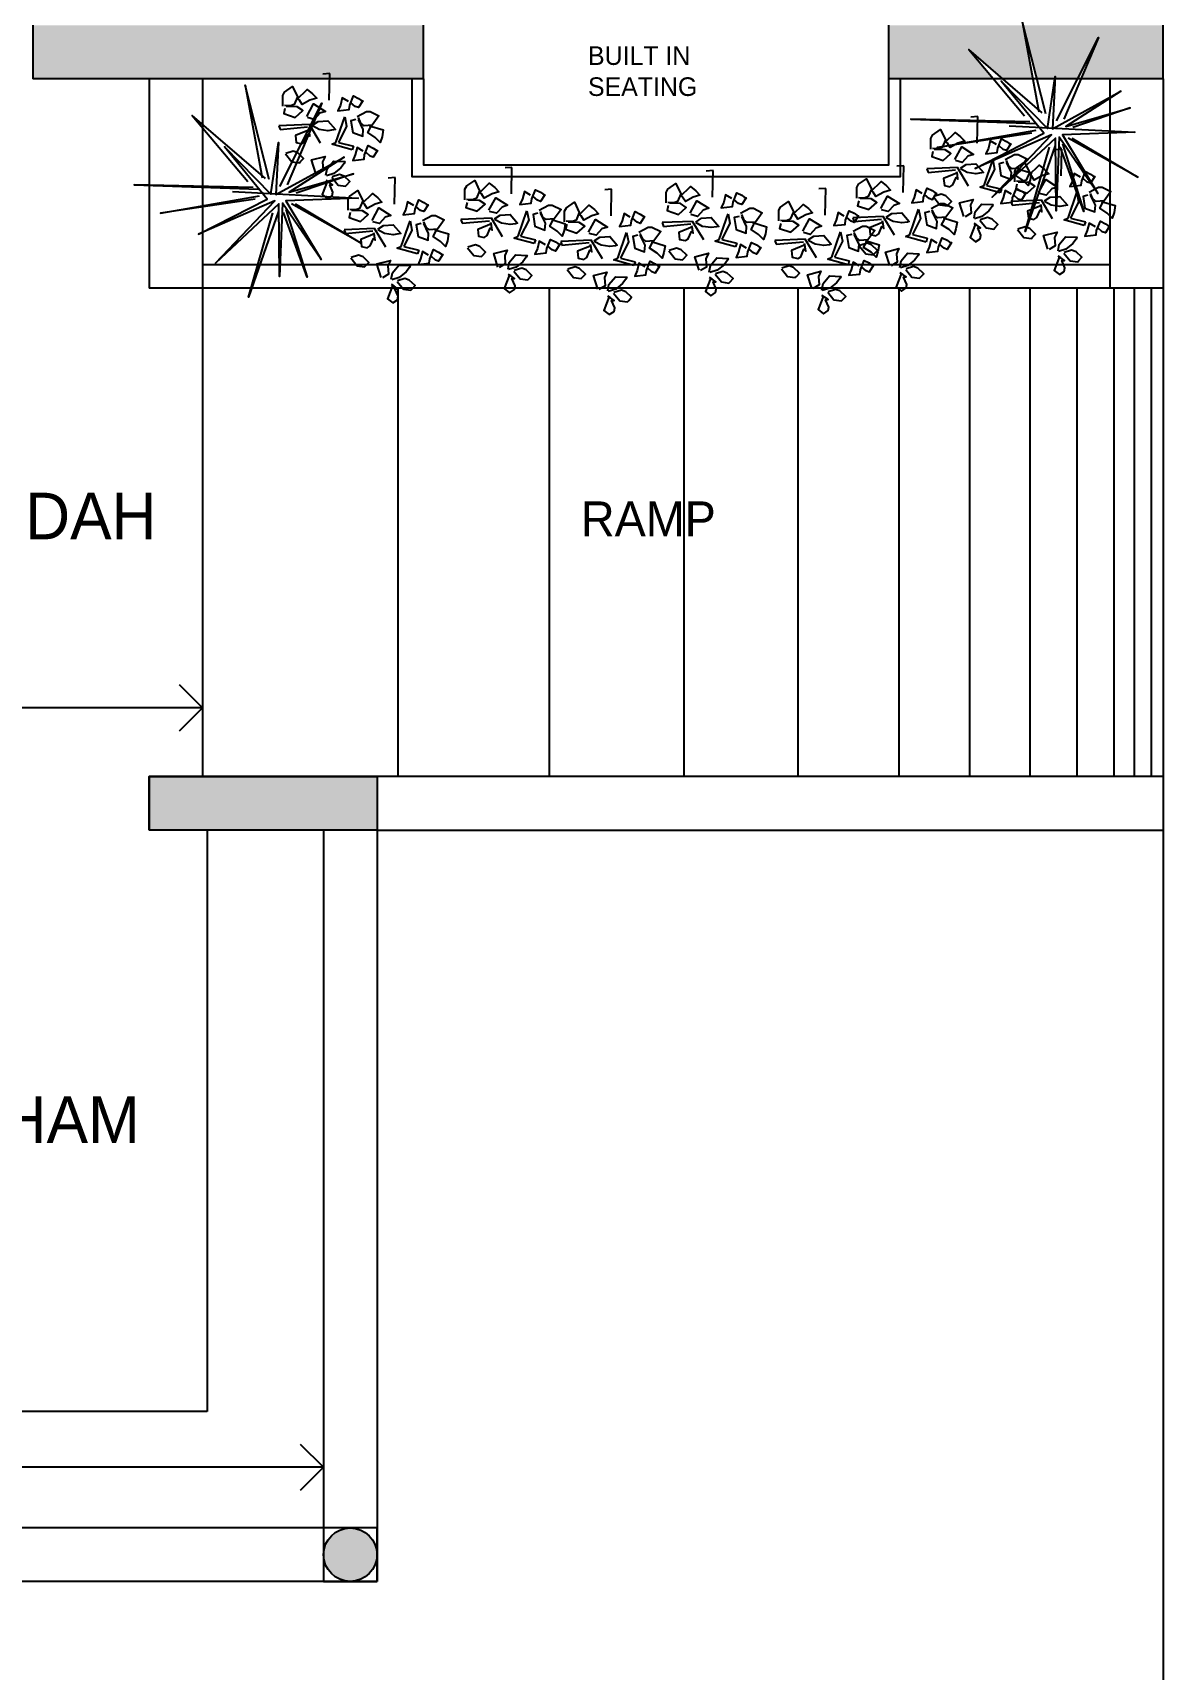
# Model space of a CAD drawing. Header units: inches. Extents: x -706 to 45253, y -3984 to 13819.
# Drawn here: x 43376 to 43862, y -1858 to -1155 of the extents above; entities that cross this region are included whole.
import ezdxf

# ---------------------------------------------------------------- set-up
doc = ezdxf.new("R2010")
doc.units = ezdxf.units.IN
doc.header["$PDMODE"] = 99
doc.header["$PDSIZE"] = 0.2
for name, color, linetype in [('BC-Hatch', 8, 'Continuous'), ('BC-WALLS', 1, 'Continuous'), ('BC-WHITECOLOR', 7, 'Continuous'), ('WALL', 1, 'Continuous')]:
    doc.layers.add(name, color=color, linetype=linetype)
doc.styles.add('BC-1IN100-1', font='FreeSans.ttf', dxfattribs={"height": 20})
doc.styles.add('style2', font='FreeSans.ttf')
doc.dimstyles.new('BC-1IN100-1', dxfattribs={"dimtxt": 20, "dimasz": 20, "dimexe": 0.18, "dimexo": 0.0625, "dimgap": 1, "dimtad": 0, "dimtoh": 1, "dimdec": 1, "dimzin": 12, "dimdsep": 46, "dimtxsty": 'BC-1IN100-1', "dimblk": 'OPEN90', "dimcen": 0.09, "dimse1": 1, "dimse2": 1, "dimclrd": 256, "dimclre": 256, "dimclrt": 7, "dimadec": 0, "dimazin": 0, "dimtfac": 1, "dimtdec": 1, "dimtofl": 0, "dimtmove": 1, "dimatfit": 3, "dimldrblk": 'OPEN90', "dimfxl": 0, "dimtolj": 1, "dimtzin": 0, "dimlwd": -1, "dimarcsym": 0})

# ---------------------------------------------------------------- blocks, each defined once
blk = doc.blocks.new('A$C18291425')
at = {"color": 66}
for p, q in [((43.8, 107.8), (37.9, 107.3)), ((49.1, 48.6), (56.6, 70.5)), ((56.6, 70.5), (58.2, 62.5)), ((58.2, 62.5), (51.3, 48.6)), ((45.4, 47), (49.1, 48.6)), ((63, 42.2), (45.4, 47)), ((51.3, 48.6), (64.1, 45.4)), ((64.1, 45.4), (63, 42.2))]:
    blk.add_line(p, q, dxfattribs=at)
at = {"color": 86}
for p, q in [((43.3, 84.9), (43.8, 107.8)), ((26.2, 64.1), (0, 63)), ((0, 63), (1.1, 59.8)), ((1.1, 59.8), (24.6, 61.9)), ((24.6, 61.9), (24.6, 61.9)), ((35.8, 48.1), (26.2, 64.1))]:
    blk.add_line(p, q, dxfattribs=at)
for points in [[(3.4, 79.9), (3.4, 89), (4.9, 91.8), (11.8, 96.6), (16, 87.7), (13.2, 81.3), (10.1, 80), (4.8, 80.3)], [(15.5, 85.5), (24.3, 94.1), (29, 90.4), (32.5, 86.7), (26.7, 85), (19.9, 81.3), (17.6, 85), (16, 86.5)], [(59.8, 83.8), (54.5, 87), (52.9, 80.6), (50.7, 75.8), (60.4, 76.9), (60.9, 80.6), (64.1, 88.6), (68.4, 86.5), (70.5, 84.9), (72.1, 84.3), (68.4, 78.5), (65.7, 79.5), (62, 82.7)], [(67.3, 71), (75.3, 75.3), (78.5, 75.3), (86, 71.5), (80.1, 63.5), (73.2, 63), (70.5, 65.1), (68.4, 69.9)], [(26.2, 59.3), (14.4, 54.5), (15, 48.6), (19.8, 47.5), (22.4, 49.1), (25.1, 55.5), (26.7, 53.9), (26.2, 57.7), (25.6, 60.3)], [(78, 63), (89.7, 59.3), (88.7, 53.4), (87.1, 48.6), (82.8, 52.9), (76.4, 57.1), (78.5, 60.9), (79.1, 63)], [(72.6, 41.1), (67.3, 44.3), (65.7, 37.9), (63.6, 33.1), (73.2, 34.2), (73.7, 37.9), (76.9, 45.9), (81.2, 43.8), (83.3, 42.2), (84.9, 41.7), (81.2, 35.8), (78.5, 36.9), (74.8, 40.1)], [(41.8, 15.5), (37.2, 3.7), (41.8, 0), (45.9, 2.8), (46.5, 5.8), (43.7, 12.1), (46, 12.2), (42.9, 14.4), (40.6, 15.8)]]:
    blk.add_lwpolyline(points, dxfattribs=at)
at = {"color": 66}
for points in [[(5.2, 77.7), (4.2, 73.4), (13.9, 70.1), (20.7, 76.1), (15.8, 79.3), (6.3, 79.6)], [(24, 71), (29.9, 81.7), (40.1, 75.3), (35.3, 73.7), (30.4, 68.3), (24.6, 69.9)], [(28.8, 63.5), (33.7, 66.7), (42.2, 67.3), (48.6, 59.8), (47, 59.3), (42.2, 58.7), (34.7, 59.8), (28.8, 63)], [(66.2, 68.3), (62, 67.3), (63.6, 57.1), (72.1, 53.9), (72.6, 59.8), (68.4, 68.3)], [(5.7, 38.7), (11.1, 32), (17.6, 31.1), (18.7, 32.2), (21.2, 34.9), (16.2, 39.7), (12.4, 41.1), (6, 39.1)], [(31.8, 22), (28.1, 33.6), (39.7, 36.6), (37.6, 32), (38.1, 24.8), (32.9, 21.7)], [(40.5, 20.4), (41.5, 26), (47, 32.6), (56.8, 32.1), (56.1, 30.6), (53.2, 26.7), (47.3, 22), (40.9, 20)], [(45.5, 18.6), (50.9, 12), (57.4, 11), (58.5, 12.2), (61, 14.9), (56, 19.6), (52.2, 21), (45.8, 19)]]:
    blk.add_lwpolyline(points, dxfattribs=at)
blk = doc.blocks.new('TREE 2 MNS')
at = {"color": 66}
for points in [[(-15859.8, 11976.8), (-15827.5, 12103.3), (-15850.3, 11979.2)], [(-15874.2, 11967.2), (-15930.3, 12079.4), (-15883.7, 11969.6)], [(-15854.6, 11978), (-15756.1, 12062.9), (-15830.9, 11974.1)], [(-15838.3, 11966), (-15678.2, 11969.6), (-15845.5, 11963.7)], [(-15894.8, 11944), (-15983.1, 11891.4), (-15889.9, 11944)], [(-15841.1, 11950.5), (-15713.9, 11931.4), (-15846.6, 11954.9)]]:
    blk.add_lwpolyline(points, dxfattribs=at)
at = {"color": 86}
for points in [[(-15810.5, 11960.7), (-15979.4, 11951.9), (-15882.2, 11948.3), (-15929.4, 11869.5), (-15877.8, 11945.1), (-15873.5, 11846.5), (-15872.9, 11944), (-15787.4, 11864.6), (-15867.4, 11948.3), (-15764.9, 11903.4), (-15857, 11950.5), (-15799.5, 12020.6), (-15862, 11957.1), (-15872.4, 12026.6), (-15868.5, 11956.6), (-15960.6, 12006.9), (-15886.6, 11959.8), (-15973.2, 11984.5), (-15895.9, 11958.2)], [(-15882.2, 11936.3), (-15910.7, 11845.4), (-15878.9, 11932.5)], [(-15872.4, 11934.1), (-15831.8, 11818.6), (-15864.7, 11931.9)]]:
    blk.add_lwpolyline(points, dxfattribs=at)
blk = doc.blocks.new('_Open90')
at = {"color": 0, "linetype": 'ByBlock', "lineweight": -2}
for p, q in [((-0.5, 0.5), (0, 0)), ((0, 0), (-1, 0)), ((0, 0), (-0.5, -0.5))]:
    blk.add_line(p, q, dxfattribs=at)
blk = doc.blocks.new('*D828')
at = {"layer": 'BC-Hatch'}
for p, q in [((43160.99, -1771.5), (43298.08, -1771.5)), ((43480.99, -1771.5), (43343.89, -1771.5))]:
    blk.add_line(p, q, dxfattribs=at)
at = {"layer": 'Defpoints', "color": 0}
for p in [(43500.99, -1771.5), (43140.99, -1797.57), (43500.99, -1797.57)]:
    blk.add_point(p, dxfattribs=at)
at = {"layer": 'BC-Hatch', "xscale": 20, "yscale": 20, "zscale": 20, "rotation": 180}
blk.add_blockref('_Open90', (43140.99, -1771.5), dxfattribs=at)
at = {"layer": 'BC-Hatch', "xscale": 20, "yscale": 20, "zscale": 20}
blk.add_blockref('_Open90', (43500.99, -1771.5), dxfattribs=at)
at = {"layer": 'BC-Hatch', "color": 7, "insert": (43320.99, -1771.5), "char_height": 20, "attachment_point": 5, "style": 'BC-1IN100-1'}
blk.add_mtext('\\A1;360', dxfattribs=at)
blk = doc.blocks.new('*D836')
at = {"layer": 'BC-Hatch'}
for p, q in [((43212.99, -1445.05), (43298.03, -1445.05)), ((43428.99, -1445.05), (43343.95, -1445.05))]:
    blk.add_line(p, q, dxfattribs=at)
at = {"layer": 'Defpoints', "color": 0}
for p in [(43448.99, -1445.05), (43192.99, -1474.57), (43448.99, -1474.57)]:
    blk.add_point(p, dxfattribs=at)
at = {"layer": 'BC-Hatch', "xscale": 20, "yscale": 20, "zscale": 20, "rotation": 180}
blk.add_blockref('_Open90', (43192.99, -1445.05), dxfattribs=at)
at = {"layer": 'BC-Hatch', "xscale": 20, "yscale": 20, "zscale": 20}
blk.add_blockref('_Open90', (43448.99, -1445.05), dxfattribs=at)
at = {"layer": 'BC-Hatch', "color": 7, "insert": (43320.99, -1445.05), "char_height": 20, "attachment_point": 5, "style": 'BC-1IN100-1'}
blk.add_mtext('\\A1;256', dxfattribs=at)

msp = doc.modelspace()

# ---------------------------------------------------------------- hatches: boundary and pattern name
at = {"layer": 'BC-Hatch'}
h = msp.add_hatch(color=16, dxfattribs=at)
h.paths.add_polyline_path([(43861.99, -1001.57), (43861.99, -625.57), (43838.99, -625.57), (43838.99, -1001.57)])
h.paths.add_polyline_path([(43825.2, -1174.57), (43834.1, -1156.79), (43826.55, -1174.57), (43861.99, -1174.57), (43861.99, -1151.57), (43801.83, -1151.57), (43807.7, -1174.57), (43815.42, -1174.57), (43815.55, -1173.68), (43815.51, -1174.57)])
h.paths.add_polyline_path([(43805.86, -1174.57), (43801.66, -1151.57), (43743.99, -1151.57), (43743.99, -1174.57), (43788.87, -1174.57), (43778.35, -1162.09), (43792.83, -1174.57)])
h.paths.add_polyline_path([(43543.99, -1174.57), (43543.99, -1151.57), (43375.99, -1151.57), (43375.99, -1162.35), (43375.99, -1174.57)])
h.paths.add_polyline_path([(43425.99, -990.07, 1), (43448.99, -990.07, 1)])
h.paths.add_polyline_path([(43425.99, -637.07, 1), (43448.99, -637.07, 1)])
h.paths.add_polyline_path([(43215.99, -738.57), (43215.99, -625.57), (43192.99, -625.57), (43192.99, -738.57)])
h.paths.add_polyline_path([(43215.99, -1151.57), (43215.99, -888.57), (43192.99, -888.57), (43192.99, -978.57), (43192.99, -1151.57), (43162.99, -1151.57), (43162.99, -1174.57), (43265.99, -1174.57), (43265.99, -1162.35), (43265.99, -1151.57)])
h.paths.add_polyline_path([(43102.99, -1001.57), (43102.99, -978.57), (42802.99, -978.57), (42802.99, -913.57), (42779.99, -913.57), (42779.99, -1001.57), (42802.99, -1001.57)])
h.paths.add_polyline_path([(42802.99, -713.57), (42802.99, -637.07), (43079.99, -637.07), (43079.99, -648.57), (43102.99, -648.57), (43102.99, -625.57), (42779.99, -625.57), (42779.99, -713.57)])
h.paths.add_polyline_path([(42802.99, -1151.57), (42802.99, -1091.57), (42779.99, -1091.57), (42779.99, -1174.57), (43102.99, -1174.57), (43102.99, -1151.57)])
h.paths.add_polyline_path([(43215.99, -1497.57), (43215.99, -1474.57), (43117.99, -1474.57), (43117.99, -1497.57)])
h.paths.add_polyline_path([(43523.99, -1497.57), (43523.99, -1474.57), (43448.99, -1474.57), (43425.99, -1474.57), (43425.99, -1497.57)])
h.paths.add_polyline_path([(43500.99, -1809.07, 1), (43523.99, -1809.07, 1)])
h.paths.add_polyline_path([(43117.99, -1809.07, 1), (43140.99, -1809.07, 1)])
h.paths.add_polyline_path([(43054.49, -1151.57), (43054.49, -1091.57), (43042.99, -1091.57), (43042.99, -1146.57, 0.002309), (43043.73, -1146.57), (43047.53, -1146.57), (43047.53, -1145.32), (43053.73, -1145.32), (43053.73, -1151.57)], flags=16)

# ---------------------------------------------------------------- linework, layer by layer
for p, q in [((43425.99, -1174.57), (43425.99, -1264.57)), ((43448.99, -1174.57), (43448.99, -1474.57)), ((43838.99, -1174.57), (43838.99, -1264.57)), ((43861.99, -1174.57), (43861.99, -1497.57)), ((43838.99, -1254.57), (43448.99, -1254.57)), ((43861.99, -1264.57), (43425.99, -1264.57)), ((43523.99, -1474.57), (43425.99, -1474.57)), ((43425.99, -1474.57), (43425.99, -1497.57)), ((43861.99, -1474.57), (43448.99, -1474.57)), ((43523.99, -1474.57), (43523.99, -1820.57)), ((43523.99, -1497.57), (43425.99, -1497.57)), ((43450.99, -1497.57), (43450.99, -1747.57)), ((43500.99, -1497.57), (43500.99, -1820.57)), ((43523.99, -1497.57), (43861.99, -1497.57)), ((43450.99, -1747.57), (43190.99, -1747.57)), ((43523.99, -1797.57), (43117.99, -1797.57)), ((43500.99, -1797.57), (43500.99, -1820.57)), ((43500.99, -1797.57), (43500.99, -1820.57)), ((43523.99, -1820.57), (43117.99, -1820.57)), ((43523.99, -1820.57), (43500.99, -1820.57)), ((43523.99, -1820.57), (43500.99, -1820.57))]:
    msp.add_line(p, q)
for points in [[(43538.99, -1174.57), (43538.99, -1216.57), (43748.99, -1216.57), (43748.99, -1174.57)], [(43543.99, -1174.57), (43543.99, -1211.57), (43743.99, -1211.57), (43743.99, -1174.57)]]:
    msp.add_lwpolyline(points)
for p, q in [((43533.13, -1474.57), (43533.13, -1264.57)), ((43598.16, -1474.57), (43598.16, -1264.57)), ((43655.96, -1474.57), (43655.96, -1264.57)), ((43705.1, -1474.57), (43705.1, -1264.57)), ((43748.45, -1474.57), (43748.45, -1264.57)), ((43778.8, -1474.57), (43778.8, -1264.57)), ((43804.81, -1474.57), (43804.81, -1264.57)), ((43825.04, -1474.57), (43825.04, -1264.57)), ((43840.94, -1474.57), (43840.94, -1264.57)), ((43849.61, -1474.57), (43849.61, -1264.57)), ((43856.99, -1474.57), (43856.99, -1264.57)), ((43861.99, -1497.57), (43861.99, -1896.09))]:
    msp.add_line(p, q, dxfattribs=at)
at = {"layer": 'BC-WALLS'}
for p, q in [((43375.99, -1151.57), (43375.99, -1174.57)), ((43543.99, -1174.57), (43543.99, -1151.57)), ((43743.99, -1174.57), (43743.99, -1151.57)), ((43861.99, -1174.57), (43861.99, -1151.57)), ((43543.99, -1174.57), (43375.99, -1174.57)), ((43861.99, -1174.57), (43743.99, -1174.57))]:
    msp.add_line(p, q, dxfattribs=at)
msp.add_lwpolyline([(43425.99, -1497.57), (43425.99, -1474.57), (43523.99, -1474.57), (43523.99, -1497.57)], close=True, dxfattribs=at)
msp.add_circle((43512.49, -1809.07), 11.5, dxfattribs=at)
at = {"layer": 'BC-WHITECOLOR'}
msp.add_lwpolyline([(43523.99, -1820.57), (43523.99, -1797.57), (43500.99, -1797.57), (43500.99, -1820.57)], close=True, dxfattribs=at)

# ---------------------------------------------------------------- block references
at = {"color": 7, "xscale": 0.5000000000000001, "yscale": 0.5000000000000002, "zscale": 0.5, "rotation": 359.9999999999999}
for p in [(43481.8, -1226.28), (43760.38, -1244.76), (43796.49, -1258.81), (43560.09, -1266.59), (43646.58, -1267.95), (43728.51, -1265.88), (43509.87, -1270.99), (43602.95, -1276.01), (43694.97, -1275.64)]:
    msp.add_blockref('A$C18291425', p, dxfattribs=at)
at = {"layer": 'WALL', "xscale": -0.319999999999709, "yscale": 0.319999999999709, "zscale": 0.3200000000000001, "rotation": 359.9999999999999}
for p in [(38736.4, -5022.21), (38402.52, -5050.48)]:
    msp.add_blockref('TREE 2 MNS', p, dxfattribs=at)

# ---------------------------------------------------------------- texts
at = {"layer": 'BC-WHITECOLOR', "width": 113.9495, "attachment_point": 1, "style": 'style2'}
for s, insert, char_height in [('{\\fFreeSans|b0|i0|c0|p18;BUILT IN\\PSEATING}', (43614.69, -1160.66), 8), ('{\\fFreeSans|b0|i0|c0|p18;VERANDAH}', (43280.59, -1352.57), 20), ('{\\fFreeSans|b0|i0|c0|p18;RAMP}', (43611.67, -1356.29), 15), ('{\\fFreeSans|b0|i0|c0|p18;POOMUGHAM}', (43240.78, -1612.09), 20)]:
    msp.add_mtext(s, dxfattribs=dict(at, insert=insert, char_height=char_height))

# ---------------------------------------------------------------- dimensions: what is measured, and where the dimension line sits
at = {"layer": 'BC-Hatch'}
for base, p1, p2, picture, middle in [((43448.99, -1445.05), (43192.99, -1474.57), (43448.99, -1474.57), '*D836', (43320.99, -1445.05)), ((43500.99, -1771.5), (43140.99, -1797.57), (43500.99, -1797.57), '*D828', (43320.99, -1771.5))]:
    dim = msp.add_linear_dim(base=base, p1=p1, p2=p2, dimstyle='BC-1IN100-1', dxfattribs=at)
    dim.commit()
    dim.dimension.update_dxf_attribs({"geometry": picture, "text_midpoint": middle})

doc.saveas('drawing.dxf')
